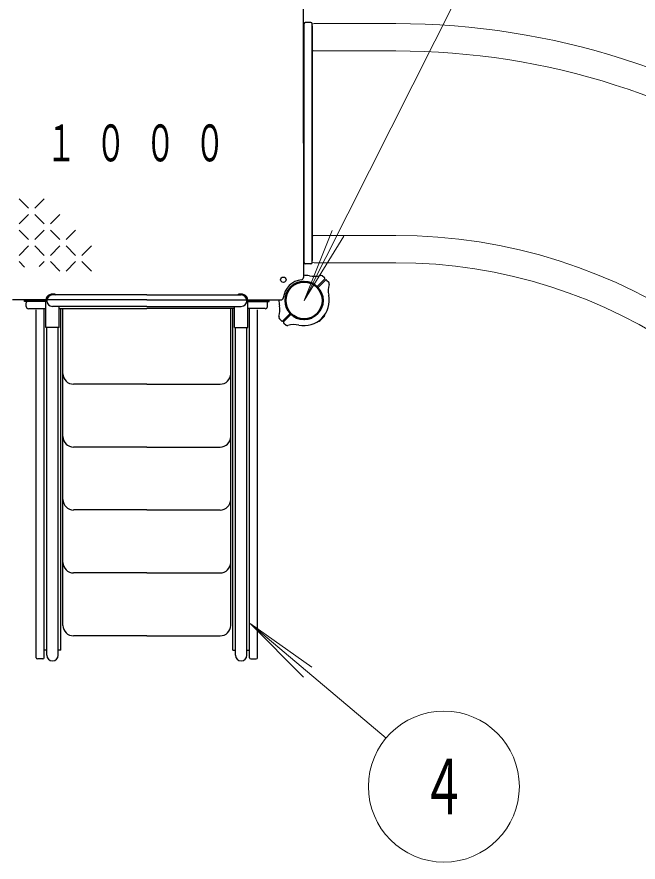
# Model space of a CAD drawing. Units: millimetres on the paper. Extents: x -385 to 0, y -594 to 267.
# Drawn here: x -207.81 to -183.12, y 112.08 to 145.67 of the extents above; entities that cross this region are included whole.
import ezdxf
from ezdxf.enums import TextEntityAlignment as Align

# ---------------------------------------------------------------- set-up
doc = ezdxf.new("R2010")
doc.units = ezdxf.units.MM
doc.layers.add('LY_1', color=7, linetype='Continuous', lineweight=25)
doc.styles.add('ＭＳ ゴシック', font='')
doc.styles.get('ＭＳ ゴシック').set_extended_font_data('MS Gothic')

msp = doc.modelspace()

# ---------------------------------------------------------------- linework, layer by layer
at = {"layer": 'LY_1', "lineweight": 13}
for p, q in [((-188.429, 150.212), (-196.395, 134.398)), ((-192.744, 145.399), (-195.995, 145.399)), ((-192.744, 144.315), (-195.995, 144.315)), ((-207.351, 138.067), (-207.726, 138.442)), ((-206.726, 138.442), (-207.101, 138.067)), ((-207.351, 137.817), (-207.726, 137.442)), ((-206.726, 137.442), (-207.101, 137.817)), ((-206.101, 137.817), (-206.476, 137.442)), ((-207.351, 136.817), (-207.726, 137.192)), ((-206.726, 137.192), (-207.101, 136.817)), ((-206.101, 136.817), (-206.476, 137.192)), ((-205.476, 137.192), (-205.851, 136.817)), ((-196.395, 134.398), (-195.284, 137.185)), ((-196.395, 134.398), (-194.817, 136.95)), ((-192.744, 136.982), (-195.995, 136.982)), ((-207.351, 136.567), (-207.726, 136.192)), ((-206.726, 136.192), (-207.101, 136.567)), ((-206.101, 136.567), (-206.476, 136.192)), ((-205.476, 136.192), (-205.851, 136.567)), ((-204.851, 136.567), (-205.226, 136.192)), ((-207.503, 135.719), (-207.726, 135.942)), ((-206.726, 135.942), (-206.926, 135.742)), ((-206.101, 135.567), (-206.476, 135.942)), ((-205.476, 135.942), (-205.851, 135.567)), ((-204.851, 135.567), (-205.226, 135.942)), ((-192.744, 135.898), (-195.995, 135.898)), ((-198.54, 121.556), (-196.084, 119.833)), ((-198.54, 121.556), (-196.42, 119.432)), ((-193.134, 117.011), (-198.54, 121.556))]:
    msp.add_line(p, q, dxfattribs=at)
at = {"layer": 'LY_1', "color": 4}
for p, q in [((-196.419, 140.648), (-196.419, 145.988)), ((-196.419, 140.648), (-196.419, 135.308)), ((-202.644, 134.423), (-207.984, 134.423)), ((-202.644, 134.423), (-197.305, 134.423))]:
    msp.add_line(p, q, dxfattribs=at)
at = {"layer": 'LY_1'}
for p, q in [((-196.128, 145.44), (-196.345, 145.44)), ((-196.395, 135.907), (-196.395, 145.39)), ((-196.078, 135.907), (-196.078, 145.39)), ((-196.078, 145.315), (-196.078, 135.982)), ((-196.128, 135.857), (-196.345, 135.857)), ((-206.62, 134.416), (-207.512, 134.416)), ((-207.512, 134.363), (-207.512, 134.416)), ((-206.62, 134.363), (-207.512, 134.363)), ((-206.662, 133.329), (-206.662, 134.363)), ((-202.645, 134.616), (-206.395, 134.616)), ((-202.645, 134.616), (-198.895, 134.616)), ((-198.67, 134.416), (-197.779, 134.416)), ((-198.67, 134.363), (-197.779, 134.363)), ((-198.629, 133.329), (-198.629, 134.363)), ((-197.779, 134.363), (-197.779, 134.416)), ((-207.437, 134.156), (-207.437, 134.306)), ((-207.354, 134.073), (-206.662, 134.073)), ((-207.045, 120.202), (-207.045, 134.023)), ((-206.729, 120.506), (-206.729, 134.073)), ((-206.729, 120.202), (-206.729, 134.073)), ((-202.645, 134.163), (-206.395, 134.163)), ((-206.129, 133.329), (-206.129, 134.163)), ((-206.129, 134.073), (-202.645, 134.073)), ((-206.062, 120.506), (-206.062, 134.073)), ((-205.979, 121.489), (-205.979, 134.073)), ((-202.645, 134.163), (-198.895, 134.163)), ((-199.162, 134.073), (-202.645, 134.073)), ((-199.312, 121.489), (-199.312, 134.073)), ((-199.229, 120.506), (-199.229, 134.073)), ((-199.162, 133.329), (-199.162, 134.163)), ((-197.937, 134.073), (-198.629, 134.073)), ((-198.562, 120.202), (-198.562, 134.073)), ((-198.562, 120.506), (-198.562, 134.073)), ((-198.245, 120.202), (-198.245, 134.023)), ((-197.854, 134.156), (-197.854, 134.306)), ((-195.579, 133.819), (-195.577, 133.817)), ((-195.815, 133.583), (-195.813, 133.581)), ((-206.129, 133.329), (-206.662, 133.329)), ((-206.622, 120.302), (-206.622, 133.329)), ((-206.169, 120.302), (-206.169, 133.329)), ((-199.162, 133.329), (-198.629, 133.329)), ((-199.122, 120.302), (-199.122, 133.329)), ((-198.669, 120.302), (-198.669, 133.329)), ((-202.645, 131.073), (-205.562, 131.073)), ((-202.645, 131.073), (-199.729, 131.073)), ((-202.645, 128.573), (-205.562, 128.573)), ((-202.645, 128.573), (-199.729, 128.573)), ((-202.645, 126.073), (-205.562, 126.073)), ((-202.645, 126.073), (-199.729, 126.073)), ((-202.645, 123.572), (-205.562, 123.572)), ((-202.645, 123.572), (-199.729, 123.572)), ((-202.645, 121.072), (-205.562, 121.072)), ((-202.645, 121.072), (-199.729, 121.072)), ((-206.622, 120.506), (-206.729, 120.506)), ((-206.062, 120.506), (-206.169, 120.506)), ((-199.229, 120.506), (-199.122, 120.506)), ((-198.669, 120.506), (-198.562, 120.506)), ((-206.779, 120.152), (-206.995, 120.152)), ((-198.512, 120.152), (-198.295, 120.152))]:
    msp.add_line(p, q, dxfattribs=at)
at = {"layer": 'LY_1', "color": 2}
for p, q in [((-195.583, 135.294), (-195.671, 135.377)), ((-195.86, 134.968), (-195.582, 135.246)), ((-195.824, 134.933), (-195.547, 135.211)), ((-195.499, 135.21), (-195.416, 135.121)), ((-197.29, 133.587), (-197.379, 133.683)), ((-196.964, 133.863), (-197.242, 133.586)), ((-196.929, 133.828), (-197.207, 133.55)), ((-197.206, 133.503), (-197.11, 133.413))]:
    msp.add_line(p, q, dxfattribs=at)
at = {"layer": 'LY_1'}
msp.add_circle((-197.219, 135.223), 0.108, dxfattribs=at)
at = {"layer": 'LY_1', "color": 140, "lineweight": 50}
msp.add_circle((-196.395, 134.398), 0.743, dxfattribs=at)
at = {"layer": 'LY_1', "lineweight": 13}
msp.add_circle((-190.837, 115.081), 3, dxfattribs=at)
at = {"layer": 'LY_1'}
for centre, radius, start, end in [((-196.345, 145.39), 0.05, 90, 180), ((-196.128, 145.39), 0.05, 0, 90), ((-196.345, 135.907), 0.05, 180, 270), ((-196.128, 135.907), 0.05, 270, 0), ((-196.394, 134.398), 0.833, 96.7872, 173.2128), ((-207.354, 134.306), 0.0833, 137.1564, 180), ((-206.395, 134.389), 0.267, 58.2117, 174.2608), ((-206.395, 134.389), 0.227, 90, 270), ((-198.895, 134.389), 0.267, 5.7392, 121.7883), ((-198.895, 134.389), 0.227, 270, 90), ((-197.937, 134.306), 0.0833, 0, 42.8436), ((-207.354, 134.156), 0.0833, 180, 270), ((-197.937, 134.156), 0.0833, 270, 0), ((-196.394, 134.398), 1.017, 306.3731, 315), ((-196.394, 134.398), 1.017, 315, 323.6269), ((-195.589, 133.805), 0.0167, 323.6269, 45), ((-195.801, 133.593), 0.0167, 225, 306.3731), ((-205.562, 131.489), 0.417, 180, 270), ((-199.729, 131.489), 0.417, 270, 0), ((-205.562, 128.989), 0.417, 180, 270), ((-199.729, 128.989), 0.417, 270, 0), ((-205.562, 126.489), 0.417, 180, 270), ((-199.729, 126.489), 0.417, 270, 0), ((-205.562, 123.989), 0.417, 180, 270), ((-199.729, 123.989), 0.417, 270, 0), ((-205.562, 121.489), 0.417, 180, 270), ((-199.729, 121.489), 0.417, 270, 0), ((-206.395, 120.302), 0.227, 180, 0), ((-198.895, 120.302), 0.227, 180, 0), ((-206.995, 120.202), 0.05, 180, 270), ((-206.779, 120.202), 0.05, 270, 0), ((-198.512, 120.202), 0.05, 180, 270), ((-198.295, 120.202), 0.05, 270, 0)]:
    msp.add_arc(centre, radius, start, end, dxfattribs=at)
at = {"layer": 'LY_1', "lineweight": 13}
for centre, radius, start, end in [((-195.995, 145.315), 0.0833, 90, 180), ((-192.744, 115.648), 29.751, 20, 90), ((-195.995, 144.399), 0.0833, 180, 270), ((-192.744, 115.648), 28.667, 20, 90), ((-195.995, 136.898), 0.0833, 90, 180), ((-192.744, 115.648), 21.334, 20, 90), ((-195.995, 135.982), 0.0833, 180, 270), ((-192.744, 115.648), 20.25, 20, 90)]:
    msp.add_arc(centre, radius, start, end, dxfattribs=at)
at = {"layer": 'LY_1', "color": 2}
for centre, radius, start, end in [((-196.394, 134.398), 1, 77.7272, 91.4325), ((-196.005, 136.19), 0.833, 257.7272, 287.5412), ((-195.728, 135.316), 0.0833, 47, 107.5412), ((-196.394, 134.398), 0.75, 49.2707, 135), ((-195.605, 135.269), 0.0333, 315, 47), ((-195.523, 135.187), 0.0333, 43, 135), ((-194.603, 134.788), 0.833, 162.4588, 192.2728), ((-195.477, 135.064), 0.0833, 342.4588, 43), ((-196.394, 134.398), 0.75, 135, 220.7293), ((-195.883, 134.992), 0.0333, 229.2707, 315), ((-196.394, 134.398), 0.75, 315, 40.7293), ((-195.801, 134.909), 0.0333, 135, 220.7293), ((-196.394, 134.398), 1, 178.5675, 192.2728), ((-196.394, 134.398), 1, 315, 12.2728), ((-198.186, 134.008), 0.833, 342.4588, 12.2728), ((-197.312, 133.732), 0.0833, 162.4588, 223), ((-196.988, 133.887), 0.0333, 315, 40.7293), ((-196.905, 133.805), 0.0333, 49.2707, 135), ((-196.394, 134.398), 0.75, 229.2707, 315), ((-196.394, 134.398), 1, 257.7272, 315), ((-197.266, 133.609), 0.0333, 223, 315), ((-197.183, 133.527), 0.0333, 135, 227), ((-197.06, 133.481), 0.0833, 227, 287.5412), ((-196.784, 132.607), 0.833, 77.7272, 107.5412)]:
    msp.add_arc(centre, radius, start, end, dxfattribs=at)
at = {"layer": 'LY_1', "color": 4}
for centre, start, end in [((-196.503, 135.308), 276.7872, 0), ((-197.305, 134.507), 270, 353.2128)]:
    msp.add_arc(centre, 0.0833, start, end, dxfattribs=at)

# ---------------------------------------------------------------- texts
at = {"layer": 'LY_1', "style": 'ＭＳ ゴシック', "width": 0.6}
msp.add_text('４', height=2.199, dxfattribs=at).set_placement((-190.837, 115.081), align=Align.MIDDLE_CENTER)
at = {"layer": 'LY_1', "insert": (-206.645, 140.648), "char_height": 1.466, "attachment_point": 4, "style": 'ＭＳ ゴシック'}
msp.add_mtext('\\T1.64;\\W0.6;１０００', dxfattribs=at)

doc.saveas('drawing.dxf')
